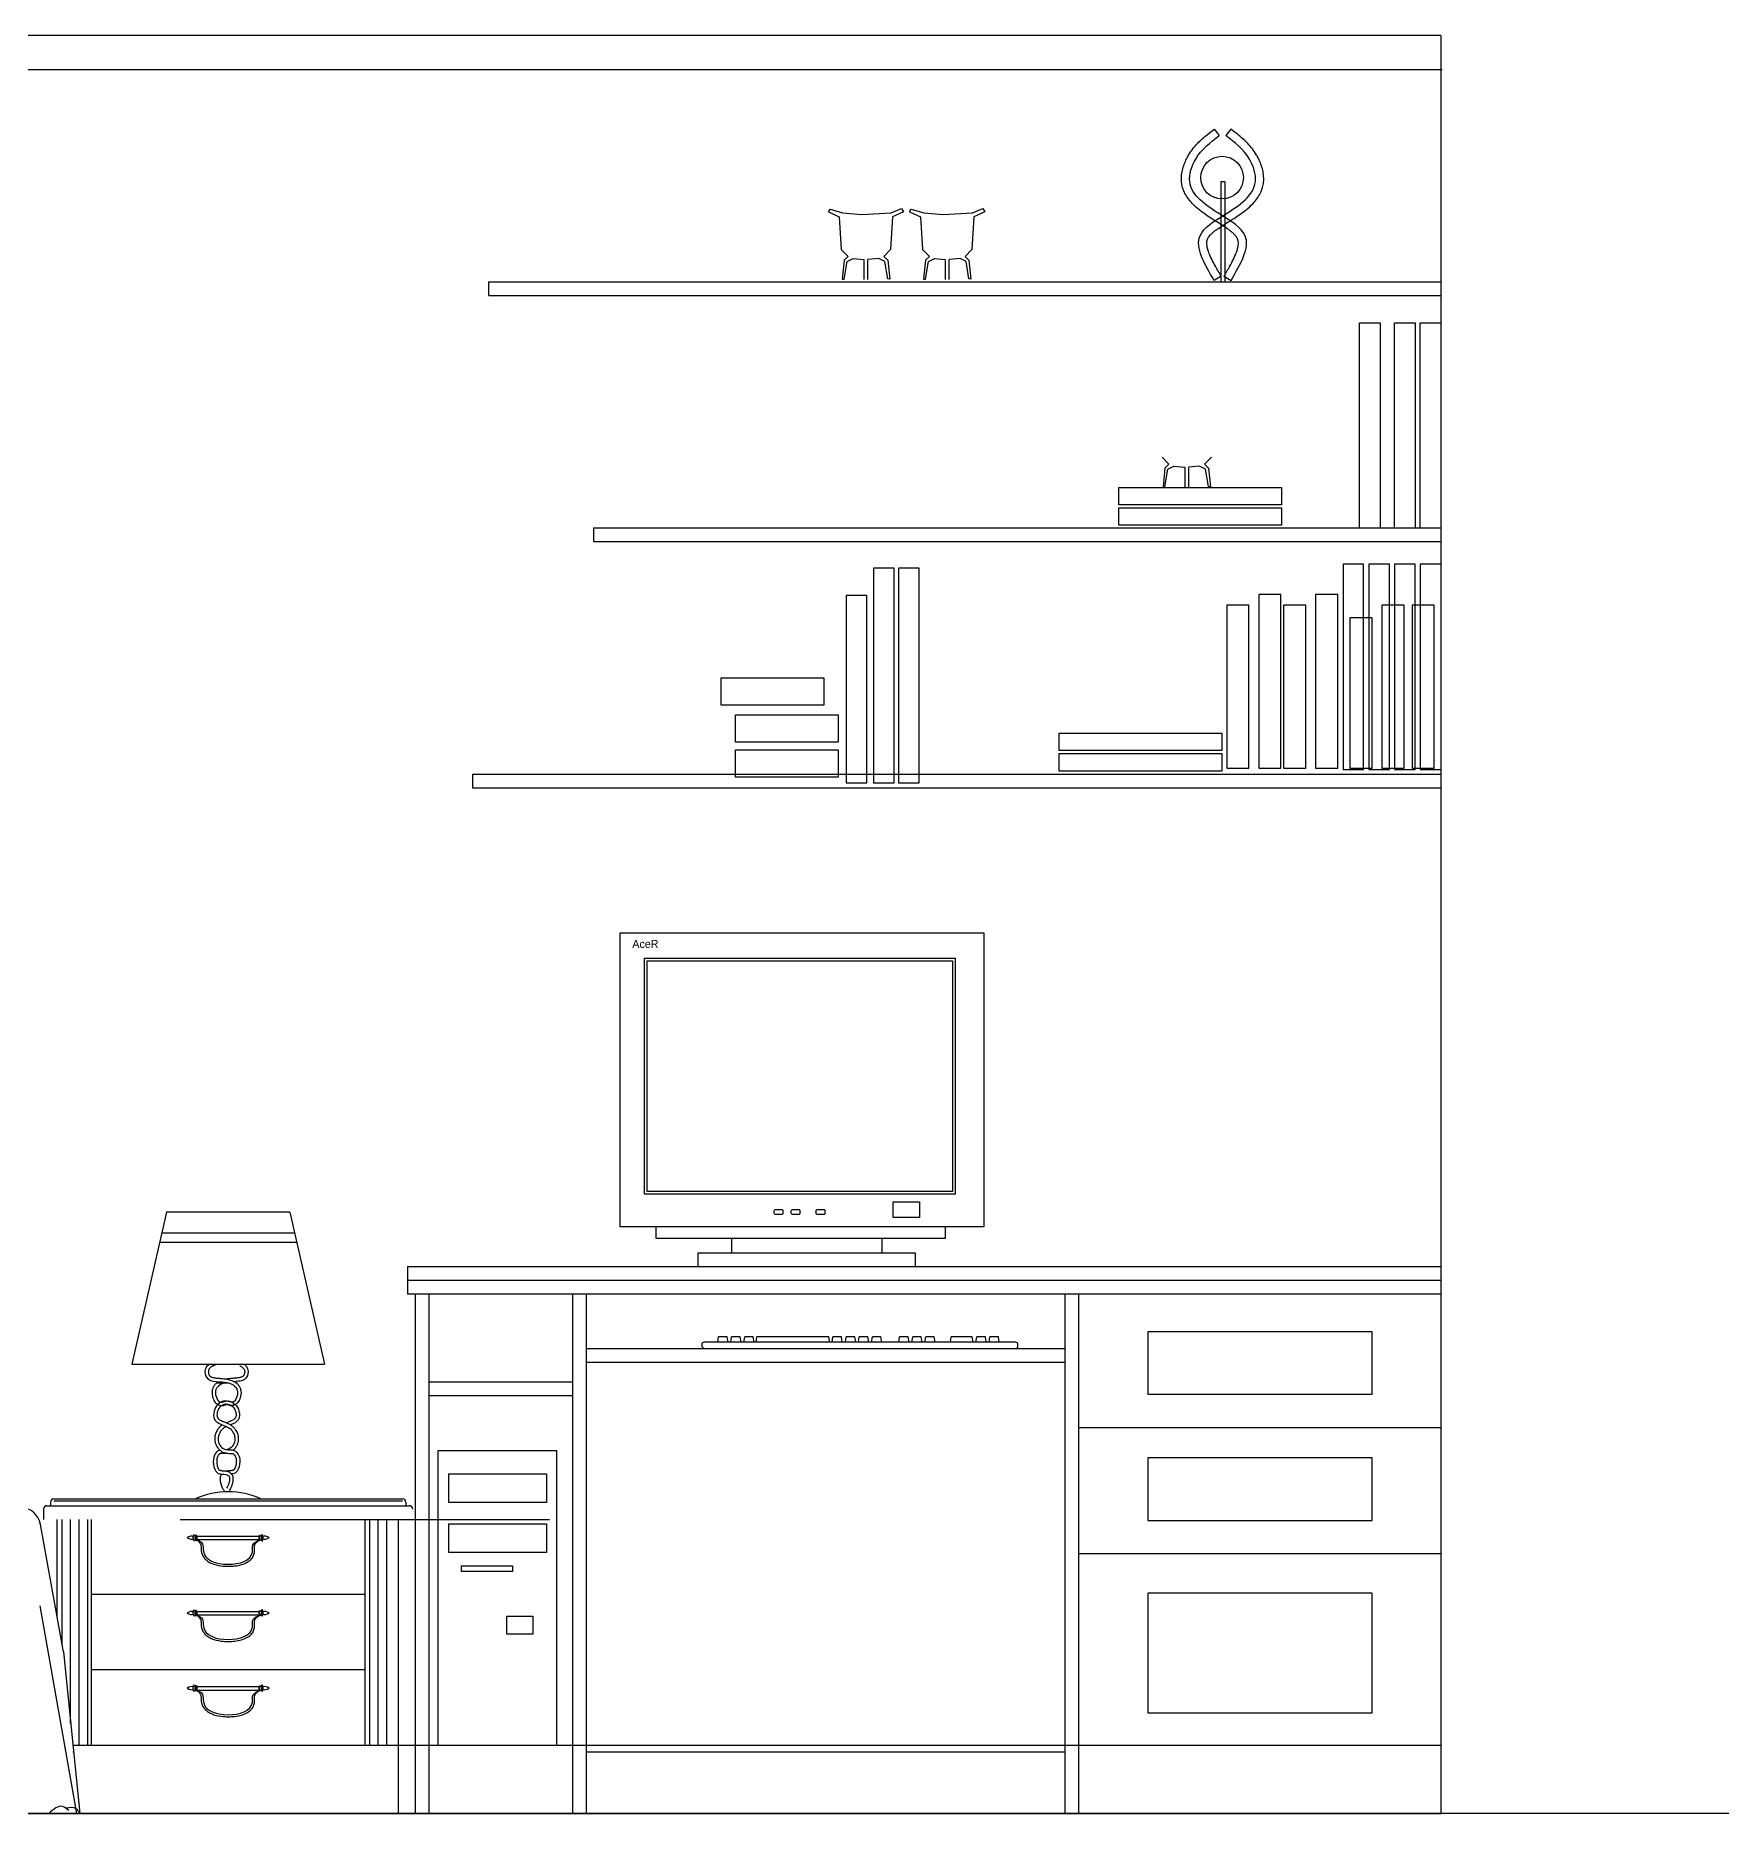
# Model space of a CAD drawing. Header units: inches. Extents: x 3 to 45, y 10.7 to 35.5.
# Drawn here: x 6.912 to 9.378, y 15.97 to 18.57 of the extents above; entities that cross this region are included whole.
import ezdxf

# ---------------------------------------------------------------- set-up
doc = ezdxf.new("R2010")
doc.units = ezdxf.units.IN
doc.header["$MEASUREMENT"] = 0
for name, color, linetype in [('02', 2, 'Continuous'), ('1', 1, 'Continuous'), ('4', 4, 'Continuous')]:
    doc.layers.add(name, color=color, linetype=linetype)
doc.styles.get("Standard").update_dxf_attribs({"font": 'arial.ttf'})

msp = doc.modelspace()

# ---------------------------------------------------------------- linework, layer by layer
at = {"layer": '02'}
for p, q in [((8.0713, 18.3123), (8.0737, 18.3163)), ((8.0713, 18.3123), (8.0872, 18.3051)), ((8.0737, 18.3163), (8.092, 18.3111)), ((8.0872, 18.3051), (8.0901, 18.2574)), ((8.092, 18.3111), (8.1201, 18.3083)), ((8.1201, 18.3083), (8.1632, 18.3111)), ((8.1653, 18.3051), (8.1624, 18.2574)), ((8.1632, 18.3111), (8.1783, 18.3172)), ((8.1812, 18.3123), (8.1653, 18.3051)), ((8.1783, 18.3172), (8.1812, 18.3123)), ((8.1902, 18.3123), (8.1926, 18.3163)), ((8.1902, 18.3123), (8.2061, 18.3051)), ((8.1926, 18.3163), (8.2109, 18.3111)), ((8.2061, 18.3051), (8.209, 18.2574)), ((8.2109, 18.3111), (8.2391, 18.3083)), ((8.2391, 18.3083), (8.2822, 18.3111)), ((8.2842, 18.3051), (8.2814, 18.2574)), ((8.2822, 18.3111), (8.2972, 18.3172)), ((8.3001, 18.3123), (8.2842, 18.3051)), ((8.2972, 18.3172), (8.3001, 18.3123)), ((8.0901, 18.2574), (8.1002, 18.2473)), ((8.1624, 18.2574), (8.1523, 18.2473)), ((8.209, 18.2574), (8.2191, 18.2473)), ((8.2814, 18.2574), (8.2712, 18.2473)), ((8.0944, 18.2415), (8.0915, 18.214)), ((8.1002, 18.2473), (8.0944, 18.2415)), ((8.0944, 18.2141), (8.0988, 18.24)), ((8.0988, 18.24), (8.1074, 18.2444)), ((8.1074, 18.2444), (8.1233, 18.2429)), ((8.1233, 18.2429), (8.1233, 18.2136)), ((8.1292, 18.2136), (8.1291, 18.2429)), ((8.1451, 18.2444), (8.1292, 18.2429)), ((8.1537, 18.24), (8.1451, 18.2444)), ((8.1523, 18.2473), (8.1581, 18.2415)), ((8.1581, 18.2145), (8.1537, 18.24)), ((8.1581, 18.2415), (8.161, 18.214)), ((8.2134, 18.2415), (8.2105, 18.214)), ((8.2191, 18.2473), (8.2134, 18.2415)), ((8.2134, 18.2141), (8.2177, 18.24)), ((8.2177, 18.24), (8.2264, 18.2444)), ((8.2264, 18.2444), (8.2423, 18.2429)), ((8.2423, 18.2429), (8.2423, 18.2136)), ((8.264, 18.2444), (8.2481, 18.2429)), ((8.2481, 18.2136), (8.2481, 18.2429)), ((8.2727, 18.24), (8.264, 18.2444)), ((8.2712, 18.2473), (8.277, 18.2415)), ((8.277, 18.2145), (8.2727, 18.24)), ((8.277, 18.2415), (8.2799, 18.214)), ((8.0915, 18.214), (8.0944, 18.2141)), ((8.161, 18.214), (8.1581, 18.2145)), ((8.2105, 18.214), (8.2134, 18.2141)), ((8.2799, 18.214), (8.277, 18.2145)), ((8.5594, 17.9534), (8.5695, 17.9433)), ((8.5695, 17.9433), (8.5637, 17.9375)), ((8.5681, 17.9361), (8.5768, 17.9404)), ((8.5768, 17.9404), (8.5927, 17.939)), ((8.6144, 17.9404), (8.5985, 17.939)), ((8.6231, 17.9361), (8.6144, 17.9404)), ((8.6317, 17.9534), (8.6216, 17.9433)), ((8.6216, 17.9433), (8.6274, 17.9375)), ((8.5637, 17.9375), (8.5609, 17.9101)), ((8.5637, 17.9101), (8.5681, 17.9361)), ((8.5927, 17.939), (8.5927, 17.9096)), ((8.5985, 17.9096), (8.5984, 17.939)), ((8.6274, 17.9106), (8.6231, 17.9361)), ((8.6274, 17.9375), (8.6303, 17.9101)), ((8.5609, 17.9101), (8.5637, 17.9101)), ((8.6303, 17.9101), (8.6274, 17.9106)), ((7.1033, 16.8496), (7.0524, 16.6271)), ((7.2834, 16.8496), (7.1033, 16.8496)), ((7.2834, 16.8496), (7.3342, 16.6271)), ((7.2935, 16.8053), (7.0931, 16.8053)), ((7.2904, 16.8189), (7.0962, 16.8189)), ((7.9094, 16.6592), (7.9107, 16.6674)), ((7.9232, 16.6674), (7.9107, 16.6674)), ((7.9245, 16.6592), (7.9232, 16.6674)), ((7.9285, 16.6592), (7.9298, 16.6674)), ((7.9423, 16.6674), (7.9298, 16.6674)), ((7.9436, 16.6592), (7.9423, 16.6674)), ((7.9476, 16.6592), (7.9489, 16.6674)), ((7.9614, 16.6674), (7.9489, 16.6674)), ((7.9626, 16.6592), (7.9614, 16.6674)), ((7.9656, 16.6592), (7.9669, 16.6674)), ((8.0722, 16.6674), (7.9669, 16.6674)), ((8.0735, 16.6592), (8.0722, 16.6674)), ((8.0767, 16.6592), (8.0779, 16.6674)), ((8.0904, 16.6674), (8.0779, 16.6674)), ((8.0917, 16.6592), (8.0904, 16.6674)), ((8.0963, 16.6592), (8.0975, 16.6674)), ((8.1101, 16.6674), (8.0975, 16.6674)), ((8.1113, 16.6592), (8.1101, 16.6674)), ((8.1154, 16.6592), (8.1166, 16.6674)), ((8.1291, 16.6674), (8.1166, 16.6674)), ((8.1304, 16.6592), (8.1291, 16.6674)), ((8.1344, 16.6592), (8.1357, 16.6674)), ((8.1482, 16.6674), (8.1357, 16.6674)), ((8.1495, 16.6592), (8.1482, 16.6674)), ((8.1744, 16.6592), (8.1756, 16.6674)), ((8.1882, 16.6674), (8.1756, 16.6674)), ((8.1894, 16.6592), (8.1882, 16.6674)), ((8.1935, 16.6592), (8.1947, 16.6674)), ((8.2072, 16.6674), (8.1947, 16.6674)), ((8.2085, 16.6592), (8.2072, 16.6674)), ((8.2125, 16.6592), (8.2138, 16.6674)), ((8.2263, 16.6674), (8.2138, 16.6674)), ((8.2276, 16.6592), (8.2263, 16.6674)), ((8.2498, 16.6592), (8.2511, 16.6674)), ((8.2819, 16.6674), (8.2511, 16.6674)), ((8.2832, 16.6592), (8.2819, 16.6674)), ((8.2872, 16.6592), (8.2885, 16.6674)), ((8.301, 16.6674), (8.2885, 16.6674)), ((8.3022, 16.6592), (8.301, 16.6674)), ((8.3063, 16.6592), (8.3075, 16.6674)), ((8.32, 16.6674), (8.3075, 16.6674)), ((8.3213, 16.6592), (8.32, 16.6674)), ((7.0524, 16.6271), (7.3342, 16.6271)), ((7.194, 16.5995), (7.1773, 16.5995)), ((7.2072, 16.5995), (7.2053, 16.5995)), ((6.9383, 16.4272), (7.4483, 16.4272)), ((6.9504, 16.2169), (6.9504, 16.4002)), ((6.9629, 16.1016), (6.9629, 16.4002)), ((6.9754, 16.0702), (6.9754, 16.4002)), ((6.9879, 16.0702), (6.9879, 16.4002)), ((7.4004, 16.0702), (7.4004, 16.4002)), ((7.4129, 16.0702), (7.4129, 16.4002)), ((7.4254, 16.0702), (7.4254, 16.4002)), ((7.1477, 16.3707), (7.2389, 16.3707)), ((7.1478, 16.3757), (7.2388, 16.3757)), ((6.9176, 16.2736), (6.9716, 15.9702)), ((7.1477, 16.2607), (7.2389, 16.2607)), ((7.1478, 16.2657), (7.2388, 16.2657)), ((7.1477, 16.1507), (7.2389, 16.1507)), ((7.1478, 16.1557), (7.2388, 16.1557)), ((7.717, 16.0602), (8.417, 16.0602))]:
    msp.add_line(p, q, dxfattribs=at)
for points in [[(8.8485, 17.8502), (8.8485, 18.1502), (8.8785, 18.1502), (8.8785, 17.8502)], [(8.8995, 17.8502), (8.8995, 18.1502), (8.9295, 18.1502), (8.9295, 17.8502)], [(8.937, 17.8502), (8.937, 18.1502), (8.967, 18.1502)], [(8.967, 17.7971), (8.937, 17.7971), (8.937, 17.4971), (8.967, 17.4971)]]:
    msp.add_lwpolyline(points, dxfattribs=at)
for points in [[(8.4961, 17.8839), (8.4961, 17.9095), (8.7341, 17.9095), (8.7341, 17.8839)], [(8.4961, 17.854), (8.4961, 17.8796), (8.7341, 17.8796), (8.7341, 17.854)], [(8.1675, 17.7913), (8.1375, 17.7913), (8.1375, 17.4774), (8.1675, 17.4774)], [(8.204, 17.7913), (8.174, 17.7913), (8.174, 17.4774), (8.204, 17.4774)], [(8.8543, 17.7971), (8.8243, 17.7971), (8.8243, 17.4971), (8.8543, 17.4971)], [(8.8919, 17.7971), (8.8619, 17.7971), (8.8619, 17.4971), (8.8919, 17.4971)], [(8.9295, 17.7971), (8.8995, 17.7971), (8.8995, 17.4971), (8.9295, 17.4971)], [(8.1275, 17.7514), (8.0975, 17.7514), (8.0975, 17.4774), (8.1275, 17.4774)], [(8.6866, 17.7373), (8.6541, 17.7373), (8.6541, 17.4987), (8.6866, 17.4987)], [(8.7333, 17.753), (8.7008, 17.753), (8.7008, 17.4987), (8.7333, 17.4987)], [(8.7698, 17.7373), (8.7372, 17.7373), (8.7372, 17.4987), (8.7698, 17.4987)], [(8.8165, 17.753), (8.7839, 17.753), (8.7839, 17.4987), (8.8165, 17.4987)], [(8.9134, 17.7373), (8.8809, 17.7373), (8.8809, 17.4987), (8.9134, 17.4987)], [(8.9576, 17.7373), (8.9251, 17.7373), (8.9251, 17.4987), (8.9576, 17.4987)], [(8.8667, 17.7186), (8.8342, 17.7186), (8.8342, 17.4987), (8.8667, 17.4987)], [(8.0646, 17.5908), (7.9146, 17.5908), (7.9146, 17.6308), (8.0646, 17.6308)], [(8.0855, 17.5366), (7.9355, 17.5366), (7.9355, 17.5766), (8.0855, 17.5766)], [(8.409, 17.5245), (8.409, 17.5501), (8.6469, 17.5501), (8.6469, 17.5245)], [(8.0855, 17.4858), (7.9355, 17.4858), (7.9355, 17.5258), (8.0855, 17.5258)], [(8.409, 17.4946), (8.409, 17.5203), (8.6469, 17.5203), (8.6469, 17.4946)], [(8.2529, 16.8795), (7.8061, 16.8795), (7.8061, 17.2172), (8.2529, 17.2172)], [(8.2045, 16.8419), (8.1659, 16.8419), (8.1659, 16.8644), (8.2045, 16.8644)], [(7.659, 16.4251), (7.5161, 16.4251), (7.5161, 16.4666), (7.659, 16.4666)], [(7.659, 16.352), (7.5161, 16.352), (7.5161, 16.3935), (7.659, 16.3935)], [(7.5344, 16.3321), (7.6092, 16.3321), (7.6092, 16.3238), (7.5344, 16.3238)], [(7.6008, 16.2587), (7.6391, 16.2587), (7.6391, 16.2322), (7.6008, 16.2322)]]:
    msp.add_lwpolyline(points, close=True, dxfattribs=at)
for points in [[(7.9922, 16.8515, -0.414214), (7.9942, 16.8534), (8.0029, 16.8534, -0.414214), (8.0049, 16.8515), (8.0049, 16.848, -0.414214), (8.0029, 16.846), (7.9942, 16.846, -0.414214), (7.9922, 16.848)], [(8.0171, 16.8515, -0.414214), (8.019, 16.8534), (8.0278, 16.8534, -0.414214), (8.0298, 16.8515), (8.0298, 16.848, -0.414214), (8.0278, 16.846), (8.019, 16.846, -0.414214), (8.0171, 16.848)], [(8.0535, 16.8515, -0.414214), (8.0555, 16.8534), (8.0643, 16.8534, -0.414214), (8.0662, 16.8515), (8.0662, 16.848, -0.414214), (8.0643, 16.846), (8.0555, 16.846, -0.414214), (8.0535, 16.848)]]:
    msp.add_lwpolyline(points, format="xyb", close=True, dxfattribs=at)
msp.add_lwpolyline([(8.3455, 16.6502, 0.414214), (8.3485, 16.6532), (8.3485, 16.6562, 0.414214), (8.3455, 16.6592), (7.8892, 16.6592, 0.414214), (7.8862, 16.6562), (7.8862, 16.6532), (7.8892, 16.6502)], format="xyb", dxfattribs=at)
for centre, radius, start, end in [((7.1933, 16.3238), 0.1167, 65.7073, 114.2927), ((7.1396, 16.3661), 0.00955, 69.0492, 130.2371), ((7.1396, 16.3807), 0.00955, 229.7629, 290.9508), ((7.247, 16.3661), 0.00955, 49.7629, 110.9508), ((7.247, 16.3807), 0.00955, 249.0492, 310.2371), ((7.1396, 16.2561), 0.00955, 69.0492, 130.2371), ((7.1396, 16.2707), 0.00955, 229.7629, 290.9508), ((7.247, 16.2561), 0.00955, 49.7629, 110.9508), ((7.247, 16.2707), 0.00955, 249.0492, 310.2371), ((7.1396, 16.1461), 0.00955, 69.0492, 130.2371), ((7.1396, 16.1607), 0.00955, 229.7629, 290.9508), ((7.247, 16.1461), 0.00955, 49.7629, 110.9508), ((7.247, 16.1607), 0.00955, 249.0492, 310.2371)]:
    msp.add_arc(centre, radius, start, end, dxfattribs=at)
for centre in [(7.1434, 16.3734), (7.1434, 16.2634), (7.1434, 16.1534)]:
    msp.add_ellipse(centre, major_axis=(0, 0.0047), ratio=0.287353, dxfattribs=at)
for centre, major_axis, ratio, start_param, end_param in [((7.1453, 16.3732), (-0.00001, 0.00346), 0.499816, 2.572703, 6.805763), ((7.1464, 16.3732), (0, 0.00386), 0.448757, 2.645237, 6.768924), ((7.1453, 16.2632), (-0.00001, 0.00346), 0.499816, 2.572703, 6.805763), ((7.1464, 16.2632), (0, 0.00386), 0.448757, 2.645237, 6.768924), ((7.1453, 16.1532), (-0.00001, 0.00346), 0.499816, 2.572703, 6.805763), ((7.1464, 16.1532), (0, 0.00386), 0.448757, 2.645237, 6.768924)]:
    msp.add_ellipse(centre, major_axis=major_axis, ratio=ratio, start_param=start_param, end_param=end_param, dxfattribs=at)
at = {"layer": '02', "extrusion": (0, 0, -1)}
for centre, major_axis, ratio, start_param, end_param in [((7.2402, 16.3732), (0, 0.00386), 0.448757, 2.645237, 6.768924), ((7.2413, 16.3732), (0.00001, 0.00346), 0.499816, 2.572703, 6.805763), ((7.2402, 16.2632), (0, 0.00386), 0.448757, 2.645237, 6.768924), ((7.2413, 16.2632), (0.00001, 0.00346), 0.499816, 2.572703, 6.805763), ((7.2402, 16.1532), (0, 0.00386), 0.448757, 2.645237, 6.768924), ((7.2413, 16.1532), (0.00001, 0.00346), 0.499816, 2.572703, 6.805763)]:
    msp.add_ellipse(centre, major_axis=major_axis, ratio=ratio, start_param=start_param, end_param=end_param, dxfattribs=at)
for centre in [(7.2432, 16.3734), (7.2432, 16.2634), (7.2432, 16.1534)]:
    msp.add_ellipse(centre, major_axis=(0, 0.0047), ratio=0.287353, dxfattribs=at)
at = {"layer": '02'}
for points, knots in [([(7.1652, 16.6271), (7.1626, 16.6251), (7.158, 16.6191), (7.1617, 16.6003), (7.1865, 16.6036), (7.2127, 16.5932), (7.2027, 16.5682), (7.1895, 16.5755), (7.178, 16.5698), (7.1716, 16.5589), (7.1717, 16.5426), (7.1865, 16.5382), (7.1998, 16.5316), (7.2068, 16.5154), (7.1972, 16.5033), (7.1912, 16.5021), (7.1909, 16.5021)], [114.621033, 114.621033, 114.621033, 114.621033, 124.12004, 135.44211, 162.810921, 185.967208, 203.984139, 211.098678, 225.556746, 236.765717, 249.050556, 267.657282, 275.909022, 294.238731, 311.372704, 312.363402, 312.363402, 312.363402, 312.363402]), ([(7.1742, 16.6256), (7.1742, 16.6256), (7.1741, 16.6256), (7.1734, 16.6255), (7.1728, 16.6253), (7.1718, 16.625), (7.1715, 16.6249), (7.1709, 16.6246), (7.1706, 16.6245), (7.1698, 16.6241), (7.1692, 16.6237), (7.1678, 16.6228), (7.167, 16.6221), (7.1658, 16.6207), (7.1653, 16.62), (7.1648, 16.6189), (7.1647, 16.6186), (7.1645, 16.6181), (7.1645, 16.6178), (7.1644, 16.6173), (7.1643, 16.6171), (7.1643, 16.6162), (7.1643, 16.6157), (7.1644, 16.6145), (7.1645, 16.6139), (7.1648, 16.6128), (7.165, 16.6122), (7.1653, 16.6115), (7.1655, 16.6112), (7.1658, 16.6107), (7.1659, 16.6105), (7.1662, 16.6101), (7.1664, 16.6099), (7.1669, 16.6094), (7.1673, 16.6092), (7.1682, 16.6087), (7.1688, 16.6084), (7.17, 16.608), (7.1707, 16.6078), (7.1722, 16.6074), (7.173, 16.6073), (7.1755, 16.607), (7.1773, 16.6068), (7.1811, 16.6065), (7.1831, 16.6064), (7.1863, 16.6061), (7.1874, 16.6059), (7.1907, 16.6055), (7.1929, 16.605), (7.1973, 16.6038), (7.1994, 16.603), (7.2029, 16.6013), (7.2042, 16.6004), (7.2067, 16.5984), (7.2079, 16.5973), (7.2097, 16.5949), (7.2104, 16.5937), (7.2113, 16.5914), (7.2116, 16.5903), (7.2119, 16.5886), (7.212, 16.5879), (7.2121, 16.5865), (7.2122, 16.5858), (7.2121, 16.5835), (7.2119, 16.582), (7.2112, 16.5789), (7.2108, 16.5774), (7.2096, 16.5748), (7.209, 16.5736), (7.2077, 16.5716), (7.207, 16.5707), (7.2055, 16.5693), (7.2048, 16.5687), (7.2032, 16.5677), (7.2022, 16.5673), (7.2008, 16.5669), (7.2003, 16.5668), (7.1996, 16.5667), (7.1993, 16.5666), (7.1988, 16.5666), (7.1985, 16.5666), (7.1977, 16.5666), (7.1972, 16.5667), (7.1959, 16.5669), (7.1951, 16.5671), (7.1938, 16.5675), (7.1932, 16.5677), (7.1921, 16.5681), (7.1916, 16.5682), (7.1912, 16.5684), (7.191, 16.5684), (7.1908, 16.5684), (7.1906, 16.5685), (7.1902, 16.5685), (7.19, 16.5685), (7.1894, 16.5685), (7.189, 16.5685), (7.1878, 16.5683), (7.187, 16.5681), (7.1854, 16.5674), (7.1846, 16.5669), (7.1831, 16.5659), (7.1824, 16.5653), (7.181, 16.564), (7.1805, 16.5633), (7.1792, 16.5615), (7.1785, 16.5603), (7.1778, 16.5584), (7.1776, 16.5577), (7.1772, 16.5562), (7.1771, 16.5555), (7.1769, 16.5537), (7.1769, 16.5528), (7.1771, 16.551), (7.1773, 16.5502), (7.1776, 16.5494), (7.1777, 16.5491), (7.1779, 16.5488), (7.178, 16.5487), (7.1781, 16.5484), (7.1782, 16.5483), (7.1785, 16.5479), (7.1787, 16.5476), (7.1794, 16.547), (7.18, 16.5465), (7.1813, 16.5456), (7.1821, 16.5452), (7.1838, 16.5444), (7.1847, 16.544), (7.187, 16.543), (7.1883, 16.5425), (7.1912, 16.5413), (7.1926, 16.5407), (7.1955, 16.5392), (7.197, 16.5384), (7.1989, 16.537), (7.1994, 16.5366), (7.2004, 16.5357), (7.2009, 16.5353), (7.2023, 16.5338), (7.2031, 16.5328), (7.2051, 16.5298), (7.2062, 16.5278), (7.2076, 16.5235), (7.2081, 16.5212), (7.2082, 16.5176), (7.2082, 16.5165), (7.2079, 16.5146), (7.2078, 16.5139), (7.2075, 16.5125), (7.2073, 16.5119), (7.2066, 16.5099), (7.2061, 16.5086), (7.2044, 16.5057), (7.2033, 16.5041), (7.2015, 16.5023), (7.2011, 16.5019), (7.2006, 16.5015)], [106.203848, 106.203848, 106.203848, 106.203848, 106.309256, 106.309256, 108.837155, 108.837155, 110.114808, 110.114808, 111.39246, 111.39246, 113.947764, 113.947764, 117.924196, 117.924196, 121.900628, 121.900628, 123.560073, 123.560073, 124.805541, 124.805541, 126.051008, 126.051008, 128.541944, 128.541944, 131.032879, 131.032879, 133.545529, 133.545529, 135.024013, 135.024013, 136.681273, 136.681273, 138.338533, 138.338533, 141.222082, 141.222082, 144.105631, 144.105631, 146.989181, 146.989181, 149.87273, 149.87273, 154.962378, 154.962378, 160.052026, 160.052026, 162.656157, 162.656157, 167.864421, 167.864421, 173.072684, 173.072684, 176.663539, 176.663539, 180.254394, 180.254394, 183.17065, 183.17065, 185.370032, 185.370032, 186.75678, 186.75678, 188.143528, 188.143528, 191.28169, 191.28169, 194.419851, 194.419851, 197.058611, 197.058611, 199.221261, 199.221261, 200.991937, 200.991937, 202.762613, 202.762613, 203.540829, 203.540829, 204.003289, 204.003289, 204.46575, 204.46575, 205.390671, 205.390671, 207.119714, 207.119714, 208.848757, 208.848757, 210.5778, 210.5778, 211.090501, 211.090501, 212.115902, 212.115902, 213.141304, 213.141304, 215.192108, 215.192108, 218.693253, 218.693253, 222.194399, 222.194399, 225.695545, 225.695545, 229.19669, 229.19669, 234.560184, 234.560184, 237.335007, 237.335007, 240.109831, 240.109831, 243.733724, 243.733724, 247.357617, 247.357617, 248.719926, 248.719926, 249.671664, 249.671664, 250.623402, 250.623402, 252.526878, 252.526878, 255.664742, 255.664742, 258.802606, 258.802606, 261.94047, 261.94047, 266.130687, 266.130687, 270.320903, 270.320903, 274.511119, 274.511119, 276.064104, 276.064104, 277.617089, 277.617089, 280.723059, 280.723059, 285.922804, 285.922804, 291.122548, 291.122548, 293.669866, 293.669866, 295.183731, 295.183731, 296.697597, 296.697597, 299.725328, 299.725328, 303.929283, 303.929283, 305.254655, 305.254655, 305.254655, 305.254655]), ([(7.2102, 16.6249), (7.2103, 16.6249), (7.2104, 16.6248), (7.2109, 16.6246), (7.2112, 16.6245), (7.2121, 16.6241), (7.2126, 16.6237), (7.214, 16.6228), (7.2148, 16.6221), (7.216, 16.6207), (7.2165, 16.62), (7.217, 16.6189), (7.2171, 16.6186), (7.2173, 16.6181), (7.2173, 16.6178), (7.2174, 16.6173), (7.2175, 16.6171), (7.2175, 16.6162), (7.2175, 16.6157), (7.2174, 16.6145), (7.2173, 16.6139), (7.217, 16.6128), (7.2168, 16.6122), (7.2165, 16.6115), (7.2164, 16.6112), (7.2161, 16.6107), (7.2159, 16.6105), (7.2156, 16.6101), (7.2154, 16.6099), (7.2149, 16.6094), (7.2145, 16.6092), (7.2136, 16.6087), (7.2131, 16.6084), (7.2118, 16.608), (7.2111, 16.6078), (7.2096, 16.6074), (7.2088, 16.6073), (7.2063, 16.607), (7.2045, 16.6068), (7.2007, 16.6065), (7.1987, 16.6064), (7.1955, 16.6061), (7.1944, 16.6059), (7.1925, 16.6057), (7.1917, 16.6055), (7.1909, 16.6054)], [109.595734, 109.595734, 109.595734, 109.595734, 110.114808, 110.114808, 111.39246, 111.39246, 113.947765, 113.947765, 117.924196, 117.924196, 121.900628, 121.900628, 123.560075, 123.560075, 124.805542, 124.805542, 126.05101, 126.05101, 128.541946, 128.541946, 131.032881, 131.032881, 133.545527, 133.545527, 135.024012, 135.024012, 136.681272, 136.681272, 138.338532, 138.338532, 141.222081, 141.222081, 144.10563, 144.10563, 146.989179, 146.989179, 149.872728, 149.872728, 154.962376, 154.962376, 160.052023, 160.052023, 162.656156, 162.656156, 164.564552, 164.564552, 164.564552, 164.564552]), ([(7.2166, 16.6271), (7.2193, 16.6251), (7.2238, 16.6191), (7.2206, 16.6031), (7.2099, 16.6022), (7.2022, 16.6016)], [120.742501, 120.742501, 120.742501, 120.742501, 130.241288, 141.563358, 161.821253, 161.821253, 161.821253, 161.821253]), ([(7.1772, 16.6001), (7.1769, 16.5999), (7.1766, 16.5997), (7.1751, 16.5984), (7.1739, 16.5973), (7.1721, 16.5949), (7.1715, 16.5937), (7.1705, 16.5914), (7.1702, 16.5903), (7.1699, 16.5886), (7.1698, 16.5879), (7.1697, 16.5865), (7.1697, 16.5858), (7.1697, 16.5835), (7.1699, 16.582), (7.1706, 16.5789), (7.1711, 16.5774), (7.1722, 16.5748), (7.1728, 16.5736), (7.1741, 16.5716), (7.1748, 16.5707), (7.1763, 16.5693), (7.177, 16.5687), (7.1786, 16.5677), (7.1796, 16.5673), (7.181, 16.5669), (7.1815, 16.5668), (7.1822, 16.5667), (7.1825, 16.5666), (7.1831, 16.5666), (7.1833, 16.5666), (7.1841, 16.5666), (7.1846, 16.5667), (7.186, 16.5669), (7.1867, 16.5671), (7.1881, 16.5675), (7.1887, 16.5677), (7.1897, 16.5681), (7.1902, 16.5682), (7.1907, 16.5684), (7.1908, 16.5684), (7.1911, 16.5684), (7.1912, 16.5685), (7.1916, 16.5685), (7.1918, 16.5685), (7.1924, 16.5685), (7.1928, 16.5685), (7.194, 16.5683), (7.1948, 16.5681), (7.1964, 16.5674), (7.1972, 16.5669), (7.1987, 16.5659), (7.1994, 16.5653), (7.2008, 16.564), (7.2014, 16.5633), (7.2027, 16.5615), (7.2033, 16.5603), (7.204, 16.5584), (7.2042, 16.5577), (7.2046, 16.5562), (7.2047, 16.5555), (7.2049, 16.5537), (7.2049, 16.5528), (7.2047, 16.551), (7.2045, 16.5502), (7.2042, 16.5494), (7.2041, 16.5491), (7.2039, 16.5488), (7.2039, 16.5487), (7.2037, 16.5484), (7.2036, 16.5483), (7.2033, 16.5479), (7.2031, 16.5476), (7.2024, 16.547), (7.2018, 16.5465), (7.2005, 16.5456), (7.1997, 16.5452), (7.1981, 16.5444), (7.1971, 16.544), (7.1949, 16.543), (7.1935, 16.5425), (7.1917, 16.5417), (7.1913, 16.5416), (7.1909, 16.5414)], [175.822221, 175.822221, 175.822221, 175.822221, 176.66354, 176.66354, 180.254395, 180.254395, 183.17065, 183.17065, 185.37003, 185.37003, 186.756777, 186.756777, 188.143524, 188.143524, 191.281685, 191.281685, 194.419846, 194.419846, 197.058607, 197.058607, 199.221257, 199.221257, 200.991934, 200.991934, 202.762611, 202.762611, 203.540826, 203.540826, 204.003283, 204.003283, 204.46574, 204.46574, 205.390653, 205.390653, 207.119692, 207.119692, 208.84873, 208.84873, 210.577769, 210.577769, 211.090488, 211.090488, 212.115926, 212.115926, 213.141364, 213.141364, 215.192241, 215.192241, 218.693412, 218.693412, 222.194582, 222.194582, 225.695753, 225.695753, 229.196924, 229.196924, 234.560419, 234.560419, 237.335343, 237.335343, 240.110267, 240.110267, 243.734087, 243.734087, 247.357908, 247.357908, 248.720479, 248.720479, 249.672178, 249.672178, 250.623878, 250.623878, 252.527277, 252.527277, 255.665235, 255.665235, 258.803192, 258.803192, 261.94115, 261.94115, 266.13093, 266.13093, 267.262592, 267.262592, 267.262592, 267.262592]), ([(7.1878, 16.5995), (7.1812, 16.5976), (7.1702, 16.5905), (7.1791, 16.5682), (7.1923, 16.5755), (7.2038, 16.5698), (7.2102, 16.5589), (7.2101, 16.5443), (7.2015, 16.5403), (7.1968, 16.5384)], [174.175905, 174.175905, 174.175905, 174.175905, 192.088456, 210.105387, 217.219926, 231.677994, 242.886965, 255.171804, 269.338797, 269.338797, 269.338797, 269.338797]), ([(7.185, 16.5384), (7.1845, 16.5381), (7.184, 16.5378), (7.1829, 16.537), (7.1824, 16.5366), (7.1814, 16.5357), (7.1809, 16.5353), (7.1796, 16.5338), (7.1787, 16.5328), (7.1767, 16.5298), (7.1757, 16.5278), (7.1742, 16.5235), (7.1737, 16.5212), (7.1736, 16.5177), (7.1737, 16.5165), (7.1739, 16.5146), (7.174, 16.5139), (7.1743, 16.5125), (7.1745, 16.5119), (7.1752, 16.5099), (7.1758, 16.5086), (7.1774, 16.5057), (7.1785, 16.5041), (7.1812, 16.5013), (7.1827, 16.5001), (7.1851, 16.4988), (7.1857, 16.4985), (7.1871, 16.4979), (7.1878, 16.4977), (7.1889, 16.4974), (7.1892, 16.4973), (7.1899, 16.4972), (7.1903, 16.4971), (7.1913, 16.497), (7.1919, 16.4969), (7.1936, 16.4968), (7.1946, 16.4968), (7.1964, 16.4968), (7.1972, 16.4968), (7.1986, 16.4967), (7.1991, 16.4967), (7.1998, 16.4965), (7.2, 16.4965), (7.2002, 16.4964), (7.2003, 16.4963), (7.2005, 16.4962), (7.2006, 16.4962), (7.201, 16.496), (7.2012, 16.4958), (7.202, 16.4952), (7.2025, 16.4946), (7.2034, 16.4933), (7.2038, 16.4925), (7.2045, 16.491), (7.2047, 16.4903), (7.2051, 16.4887), (7.2052, 16.4879), (7.2053, 16.4861), (7.2053, 16.4852), (7.2052, 16.4836), (7.2051, 16.4831), (7.205, 16.4819), (7.2049, 16.4813), (7.2047, 16.48), (7.2046, 16.4794), (7.2043, 16.4777), (7.204, 16.4768), (7.2034, 16.4751), (7.2031, 16.4744), (7.2025, 16.4735), (7.2023, 16.4732), (7.202, 16.4728), (7.2018, 16.4727), (7.2017, 16.4726), (7.2016, 16.4725), (7.2014, 16.4724), (7.2014, 16.4724), (7.201, 16.4722), (7.2007, 16.4721), (7.1999, 16.4719), (7.1995, 16.4718), (7.1983, 16.4716), (7.1977, 16.4715), (7.1964, 16.4714), (7.1956, 16.4713), (7.1941, 16.4712), (7.1932, 16.4711), (7.1919, 16.4709), (7.1914, 16.4708), (7.1909, 16.4707)], [273.018356, 273.018356, 273.018356, 273.018356, 274.510489, 274.510489, 276.063181, 276.063181, 277.615873, 277.615873, 280.721257, 280.721257, 285.921053, 285.921053, 291.120849, 291.120849, 293.667498, 293.667498, 295.181592, 295.181592, 296.695687, 296.695687, 299.723875, 299.723875, 303.927971, 303.927971, 308.132068, 308.132068, 309.640977, 309.640977, 311.237915, 311.237915, 311.987526, 311.987526, 312.737138, 312.737138, 314.236361, 314.236361, 316.851827, 316.851827, 319.467293, 319.467293, 322.082759, 322.082759, 323.287723, 323.287723, 324.154038, 324.154038, 325.020352, 325.020352, 326.752981, 326.752981, 330.113971, 330.113971, 333.474961, 333.474961, 336.835951, 336.835951, 340.19694, 340.19694, 343.55793, 343.55793, 345.364232, 345.364232, 347.337463, 347.337463, 349.310694, 349.310694, 352.608363, 352.608363, 355.906032, 355.906032, 358.103707, 358.103707, 359.463684, 359.463684, 360.29394, 360.29394, 361.124196, 361.124196, 363.114013, 363.114013, 365.103831, 365.103831, 367.093648, 367.093648, 369.083465, 369.083465, 371.073282, 371.073282, 372.234378, 372.234378, 372.234378, 372.234378]), ([(7.1909, 16.5359), (7.1889, 16.535), (7.1818, 16.531), (7.175, 16.5154), (7.1876, 16.4995), (7.2021, 16.5035), (7.2104, 16.4931), (7.2106, 16.4811), (7.2072, 16.4682), (7.2005, 16.4668), (7.1983, 16.4666)], [275.432758, 275.432758, 275.432758, 275.432758, 282.03027, 300.359979, 317.493952, 329.894392, 339.235888, 352.440217, 366.330787, 372.56457, 372.56457, 372.56457, 372.56457]), ([(7.1812, 16.5015), (7.1806, 16.5013), (7.1772, 16.5003), (7.1714, 16.4931), (7.1712, 16.4811), (7.1746, 16.468), (7.185, 16.4661), (7.1965, 16.466), (7.1951, 16.4539), (7.1925, 16.4479), (7.1909, 16.4458)], [322.011843, 322.011843, 322.011843, 322.011843, 323.773144, 333.11464, 346.318969, 360.209539, 366.781568, 377.338024, 387.713462, 395.592473, 395.592473, 395.592473, 395.592473]), ([(7.1909, 16.497), (7.1903, 16.497), (7.1898, 16.4969), (7.1882, 16.4968), (7.1872, 16.4968), (7.1854, 16.4968), (7.1846, 16.4968), (7.1832, 16.4967), (7.1827, 16.4967), (7.182, 16.4965), (7.1818, 16.4965), (7.1816, 16.4964), (7.1815, 16.4963), (7.1813, 16.4962), (7.1812, 16.4962), (7.1809, 16.496), (7.1806, 16.4958), (7.1799, 16.4952), (7.1794, 16.4946), (7.1784, 16.4933), (7.178, 16.4926), (7.1774, 16.4911), (7.1771, 16.4904), (7.1768, 16.4888), (7.1766, 16.488), (7.1765, 16.4862), (7.1765, 16.4853), (7.1766, 16.4838), (7.1767, 16.4832), (7.1768, 16.4819), (7.1769, 16.4813), (7.1771, 16.48), (7.1772, 16.4793), (7.1776, 16.4777), (7.1778, 16.4767), (7.1784, 16.4751), (7.1787, 16.4744), (7.1793, 16.4735), (7.1795, 16.4732), (7.1799, 16.4728), (7.18, 16.4727), (7.1801, 16.4726), (7.1802, 16.4725), (7.1804, 16.4724), (7.1804, 16.4724), (7.1807, 16.4722), (7.181, 16.4721), (7.1818, 16.4719), (7.1823, 16.4718), (7.1834, 16.4716), (7.184, 16.4715), (7.1853, 16.4714), (7.186, 16.4713), (7.1876, 16.4712), (7.1884, 16.4711), (7.19, 16.4709), (7.1909, 16.4707), (7.1927, 16.4703), (7.1936, 16.47), (7.1951, 16.4693), (7.1957, 16.4689), (7.1967, 16.4682), (7.1971, 16.4679), (7.1978, 16.4672), (7.1981, 16.4668), (7.1986, 16.4661), (7.1989, 16.4657), (7.1995, 16.4645), (7.1997, 16.4638), (7.2001, 16.4623), (7.2002, 16.4616), (7.2004, 16.4602), (7.2004, 16.4595), (7.2003, 16.4575), (7.2002, 16.4562), (7.1998, 16.4542), (7.1996, 16.4535), (7.1993, 16.4521), (7.1991, 16.4515), (7.1987, 16.4502), (7.1985, 16.4496), (7.1978, 16.4477), (7.1972, 16.4465), (7.196, 16.4443), (7.1953, 16.4433), (7.1946, 16.4424)], [312.96731, 312.96731, 312.96731, 312.96731, 314.244048, 314.244048, 316.859404, 316.859404, 319.47476, 319.47476, 322.090115, 322.090115, 323.299435, 323.299435, 324.142567, 324.142567, 324.9857, 324.9857, 326.671964, 326.671964, 330.016991, 330.016991, 333.362018, 333.362018, 336.707046, 336.707046, 340.052073, 340.052073, 343.3971, 343.3971, 345.302768, 345.302768, 347.338494, 347.338494, 349.37422, 349.37422, 352.659805, 352.659805, 355.945391, 355.945391, 358.137644, 358.137644, 359.430974, 359.430974, 360.240761, 360.240761, 361.050549, 361.050549, 363.024365, 363.024365, 364.998182, 364.998182, 366.971998, 366.971998, 368.945815, 368.945815, 370.919631, 370.919631, 372.893448, 372.893448, 374.867264, 374.867264, 376.139596, 376.139596, 376.954778, 376.954778, 377.716982, 377.716982, 378.479186, 378.479186, 379.895926, 379.895926, 381.312665, 381.312665, 382.729404, 382.729404, 385.528548, 385.528548, 387.162428, 387.162428, 388.690273, 388.690273, 390.218117, 390.218117, 393.273806, 393.273806, 395.989199, 395.989199, 395.989199, 395.989199]), ([(7.1835, 16.4666), (7.1835, 16.4665), (7.1835, 16.4665), (7.1833, 16.4662), (7.1831, 16.4659), (7.1825, 16.4649), (7.1822, 16.4641), (7.1818, 16.4627), (7.1816, 16.462), (7.1815, 16.4606), (7.1814, 16.4599), (7.1814, 16.458), (7.1816, 16.4567), (7.1819, 16.4545), (7.1822, 16.4535), (7.1825, 16.452), (7.1827, 16.4515), (7.183, 16.4505), (7.1832, 16.4499), (7.1838, 16.4484), (7.1842, 16.4474), (7.1854, 16.4449), (7.1863, 16.4436), (7.1878, 16.4417), (7.1884, 16.441), (7.189, 16.4405)], [377.650713, 377.650713, 377.650713, 377.650713, 377.671372, 377.671372, 378.287433, 378.287433, 379.6663, 379.6663, 381.045166, 381.045166, 382.424032, 382.424032, 385.138632, 385.138632, 387.289308, 387.289308, 388.563891, 388.563891, 389.838473, 389.838473, 392.387639, 392.387639, 396.076631, 396.076631, 397.979992, 397.979992, 397.979992, 397.979992]), ([(7.1473, 16.3699), (7.1477, 16.3698), (7.1481, 16.3696), (7.1492, 16.3691), (7.1496, 16.3684), (7.1507, 16.3674), (7.1507, 16.3669), (7.1518, 16.3661), (7.1522, 16.3654), (7.1527, 16.364), (7.1528, 16.3638), (7.153, 16.3637), (7.1533, 16.3629), (7.1534, 16.3623), (7.1535, 16.362), (7.1537, 16.361), (7.1538, 16.3601), (7.1538, 16.3583), (7.1539, 16.3572), (7.1539, 16.3556), (7.1539, 16.355), (7.154, 16.354), (7.1541, 16.3535), (7.1542, 16.3526), (7.1543, 16.3521), (7.1546, 16.3508), (7.1549, 16.3499), (7.1559, 16.3473), (7.1568, 16.3456), (7.1592, 16.3426), (7.1605, 16.3413), (7.1635, 16.3389), (7.1652, 16.3378), (7.1687, 16.336), (7.1706, 16.3353), (7.1768, 16.3332), (7.1814, 16.3323), (7.1889, 16.3317), (7.1917, 16.3316), (7.1973, 16.3316), (7.2, 16.3318), (7.2063, 16.3325), (7.2097, 16.3332), (7.2161, 16.3351), (7.2191, 16.3363), (7.2234, 16.339), (7.225, 16.3402), (7.2278, 16.3429), (7.229, 16.3445), (7.2308, 16.348), (7.2314, 16.3499), (7.2317, 16.3525), (7.2318, 16.353), (7.2318, 16.354), (7.2318, 16.3545), (7.2318, 16.356), (7.2318, 16.357), (7.2318, 16.3588), (7.2318, 16.3596), (7.2316, 16.3607), (7.2317, 16.3611), (7.2317, 16.3617), (7.2318, 16.3618), (7.2319, 16.3621), (7.232, 16.3622), (7.2322, 16.3626), (7.232, 16.363), (7.2327, 16.3637), (7.2328, 16.3639), (7.2332, 16.3652), (7.2338, 16.3661), (7.2358, 16.3675), (7.2372, 16.3688), (7.2387, 16.3695), (7.2391, 16.3696), (7.2394, 16.3698)], [0, 0, 0, 0, 1.151224, 1.151224, 3.453671, 3.453671, 5.998117, 5.998117, 8.542563, 8.542563, 9.985548, 9.985548, 11.428532, 11.428532, 12.871517, 12.871517, 15.757436, 15.757436, 18.643355, 18.643355, 20.146326, 20.146326, 21.335255, 21.335255, 22.524183, 22.524183, 24.90204, 24.90204, 30.047196, 30.047196, 35.192351, 35.192351, 40.337506, 40.337506, 45.482662, 45.482662, 56.451045, 56.451045, 62.775339, 62.775339, 69.099632, 69.099632, 77.210466, 77.210466, 85.3213, 85.3213, 90.618261, 90.618261, 95.915222, 95.915222, 101.212183, 101.212183, 102.515526, 102.515526, 103.818868, 103.818868, 106.517278, 106.517278, 109.215688, 109.215688, 111.147732, 111.147732, 112.022625, 112.022625, 112.897518, 112.897518, 115.015374, 115.015374, 117.133229, 117.133229, 119.251085, 119.251085, 122.838921, 122.838921, 123.885454, 123.885454, 123.885454, 123.885454]), ([(7.1473, 16.2599), (7.1477, 16.2598), (7.1481, 16.2596), (7.1492, 16.2591), (7.1496, 16.2584), (7.1507, 16.2574), (7.1507, 16.2569), (7.1518, 16.2561), (7.1522, 16.2554), (7.1527, 16.254), (7.1528, 16.2538), (7.153, 16.2537), (7.1533, 16.2529), (7.1534, 16.2523), (7.1535, 16.252), (7.1537, 16.251), (7.1538, 16.2501), (7.1538, 16.2483), (7.1539, 16.2472), (7.1539, 16.2456), (7.1539, 16.245), (7.154, 16.244), (7.1541, 16.2435), (7.1542, 16.2426), (7.1543, 16.2421), (7.1546, 16.2408), (7.1549, 16.2399), (7.1559, 16.2373), (7.1568, 16.2356), (7.1592, 16.2326), (7.1605, 16.2313), (7.1635, 16.2289), (7.1652, 16.2278), (7.1687, 16.226), (7.1706, 16.2253), (7.1768, 16.2232), (7.1814, 16.2223), (7.1889, 16.2217), (7.1917, 16.2216), (7.1973, 16.2216), (7.2, 16.2218), (7.2063, 16.2225), (7.2097, 16.2232), (7.2161, 16.2251), (7.2191, 16.2263), (7.2234, 16.229), (7.225, 16.2302), (7.2278, 16.2329), (7.229, 16.2345), (7.2308, 16.238), (7.2314, 16.2399), (7.2317, 16.2425), (7.2318, 16.243), (7.2318, 16.244), (7.2318, 16.2445), (7.2318, 16.246), (7.2318, 16.247), (7.2318, 16.2488), (7.2318, 16.2496), (7.2316, 16.2507), (7.2317, 16.2511), (7.2317, 16.2517), (7.2318, 16.2518), (7.2319, 16.2521), (7.232, 16.2522), (7.2322, 16.2526), (7.232, 16.253), (7.2327, 16.2537), (7.2328, 16.2539), (7.2332, 16.2552), (7.2338, 16.2561), (7.2358, 16.2575), (7.2372, 16.2588), (7.2387, 16.2595), (7.2391, 16.2596), (7.2394, 16.2598)], [0, 0, 0, 0, 1.151224, 1.151224, 3.453671, 3.453671, 5.998117, 5.998117, 8.542563, 8.542563, 9.985548, 9.985548, 11.428532, 11.428532, 12.871517, 12.871517, 15.757436, 15.757436, 18.643355, 18.643355, 20.146326, 20.146326, 21.335255, 21.335255, 22.524183, 22.524183, 24.90204, 24.90204, 30.047196, 30.047196, 35.192351, 35.192351, 40.337506, 40.337506, 45.482662, 45.482662, 56.451045, 56.451045, 62.775339, 62.775339, 69.099632, 69.099632, 77.210466, 77.210466, 85.3213, 85.3213, 90.618261, 90.618261, 95.915222, 95.915222, 101.212183, 101.212183, 102.515526, 102.515526, 103.818868, 103.818868, 106.517278, 106.517278, 109.215688, 109.215688, 111.147732, 111.147732, 112.022625, 112.022625, 112.897518, 112.897518, 115.015374, 115.015374, 117.133229, 117.133229, 119.251085, 119.251085, 122.838921, 122.838921, 123.885454, 123.885454, 123.885454, 123.885454]), ([(7.1473, 16.1499), (7.1477, 16.1498), (7.1481, 16.1496), (7.1492, 16.1491), (7.1496, 16.1484), (7.1507, 16.1474), (7.1507, 16.1469), (7.1518, 16.1461), (7.1522, 16.1454), (7.1527, 16.144), (7.1528, 16.1438), (7.153, 16.1437), (7.1533, 16.1429), (7.1534, 16.1423), (7.1535, 16.142), (7.1537, 16.141), (7.1538, 16.1401), (7.1538, 16.1383), (7.1539, 16.1372), (7.1539, 16.1356), (7.1539, 16.135), (7.154, 16.134), (7.1541, 16.1335), (7.1542, 16.1326), (7.1543, 16.1321), (7.1546, 16.1308), (7.1549, 16.1299), (7.1559, 16.1273), (7.1568, 16.1256), (7.1592, 16.1226), (7.1605, 16.1213), (7.1635, 16.1189), (7.1652, 16.1178), (7.1687, 16.116), (7.1706, 16.1153), (7.1768, 16.1132), (7.1814, 16.1123), (7.1889, 16.1117), (7.1917, 16.1116), (7.1973, 16.1116), (7.2, 16.1118), (7.2063, 16.1125), (7.2097, 16.1132), (7.2161, 16.1151), (7.2191, 16.1163), (7.2234, 16.119), (7.225, 16.1202), (7.2278, 16.1229), (7.229, 16.1245), (7.2308, 16.128), (7.2314, 16.1299), (7.2317, 16.1325), (7.2318, 16.133), (7.2318, 16.134), (7.2318, 16.1345), (7.2318, 16.136), (7.2318, 16.137), (7.2318, 16.1388), (7.2318, 16.1396), (7.2316, 16.1407), (7.2317, 16.1411), (7.2317, 16.1417), (7.2318, 16.1418), (7.2319, 16.1421), (7.232, 16.1422), (7.2322, 16.1426), (7.232, 16.143), (7.2327, 16.1437), (7.2328, 16.1439), (7.2332, 16.1452), (7.2338, 16.1461), (7.2358, 16.1475), (7.2372, 16.1488), (7.2387, 16.1495), (7.2391, 16.1496), (7.2394, 16.1498)], [0, 0, 0, 0, 1.151224, 1.151224, 3.453671, 3.453671, 5.998117, 5.998117, 8.542563, 8.542563, 9.985548, 9.985548, 11.428532, 11.428532, 12.871517, 12.871517, 15.757436, 15.757436, 18.643355, 18.643355, 20.146326, 20.146326, 21.335255, 21.335255, 22.524183, 22.524183, 24.90204, 24.90204, 30.047196, 30.047196, 35.192351, 35.192351, 40.337506, 40.337506, 45.482662, 45.482662, 56.451045, 56.451045, 62.775339, 62.775339, 69.099632, 69.099632, 77.210466, 77.210466, 85.3213, 85.3213, 90.618261, 90.618261, 95.915222, 95.915222, 101.212183, 101.212183, 102.515526, 102.515526, 103.818868, 103.818868, 106.517278, 106.517278, 109.215688, 109.215688, 111.147732, 111.147732, 112.022625, 112.022625, 112.897518, 112.897518, 115.015374, 115.015374, 117.133229, 117.133229, 119.251085, 119.251085, 122.838921, 122.838921, 123.885454, 123.885454, 123.885454, 123.885454]), ([(6.9762, 15.9702), (6.9748, 15.9726), (6.9705, 15.9799), (6.9617, 15.9789), (6.9557, 15.978)], [0, 0, 0, 0, 7.909202, 23.879103, 23.879103, 23.879103, 23.879103])]:
    msp.add_open_spline(points, degree=3, knots=knots, dxfattribs=at)
for points in [[(7.1474, 16.3703), (7.1557, 16.3645), (7.157, 16.3541), (7.1931, 16.3346), (7.2287, 16.353), (7.2296, 16.3631), (7.2392, 16.3701)], [(7.1474, 16.2603), (7.1557, 16.2545), (7.157, 16.2441), (7.1931, 16.2246), (7.2287, 16.243), (7.2296, 16.2531), (7.2392, 16.2601)], [(7.1474, 16.1503), (7.1557, 16.1445), (7.157, 16.1341), (7.1931, 16.1146), (7.2287, 16.133), (7.2296, 16.1431), (7.2392, 16.1501)], [(6.9602, 15.9743), (6.9508, 15.9805), (6.931, 15.9702)]]:
    msp.add_spline(points, degree=3, dxfattribs=at)
at = {"layer": '1'}
for p, q in [((8.967, 18.5702), (4.8244, 18.5702)), ((8.967, 18.5702), (8.967, 15.9702)), ((8.9693, 18.5202), (4.8244, 18.5202)), ((8.6357, 18.4333), (8.6431, 18.4238)), ((8.6602, 18.4333), (8.6529, 18.4238)), ((8.6515, 18.3565), (8.6455, 18.3565)), ((8.6455, 18.3565), (8.6455, 18.2102)), ((8.6515, 18.3565), (8.6515, 18.2102)), ((7.5745, 18.2102), (8.967, 18.2102)), ((7.5745, 18.1902), (7.5745, 18.2102)), ((8.646, 18.2181), (8.6357, 18.212)), ((8.65, 18.2181), (8.6603, 18.212)), ((7.5745, 18.1902), (8.967, 18.1902)), ((7.7275, 17.8502), (8.967, 17.8502)), ((7.7275, 17.8502), (7.7275, 17.8302)), ((7.7275, 17.8302), (8.967, 17.8302)), ((7.5506, 17.4902), (8.967, 17.4902)), ((7.5506, 17.4902), (7.5506, 17.4702)), ((7.5506, 17.4702), (8.967, 17.4702)), ((7.4556, 16.7702), (8.967, 16.7702)), ((7.4556, 16.7702), (7.4556, 16.7302)), ((7.4556, 16.7502), (8.967, 16.7502)), ((7.4556, 16.7302), (8.967, 16.7302)), ((7.467, 16.7302), (7.467, 15.9702)), ((7.487, 16.7302), (7.487, 15.9702)), ((7.697, 16.7302), (7.697, 15.9702)), ((7.717, 16.7302), (7.717, 15.9702)), ((8.417, 16.7302), (8.417, 15.9702)), ((8.437, 16.7302), (8.437, 15.9702)), ((7.717, 16.6502), (8.417, 16.6502)), ((7.717, 16.6302), (8.417, 16.6302)), ((7.487, 16.6015), (7.697, 16.6015)), ((7.487, 16.5815), (7.697, 16.5815)), ((8.437, 16.5347), (8.967, 16.5347)), ((6.9233, 16.4152), (6.9233, 16.4002)), ((6.9283, 16.4202), (7.4583, 16.4202)), ((6.9333, 16.4252), (6.9333, 16.4202)), ((6.9383, 16.4302), (7.4483, 16.4302)), ((7.4533, 16.4252), (7.4533, 16.4202)), ((6.9523, 16.2063), (6.9187, 16.3929)), ((6.9433, 16.2562), (6.9433, 16.4002)), ((6.9933, 16.0702), (6.9933, 16.4002)), ((7.1233, 16.4002), (7.6633, 16.4002)), ((7.3933, 16.4002), (7.3933, 16.0702)), ((7.442, 16.4002), (7.442, 15.9702)), ((8.437, 16.3502), (8.967, 16.3502)), ((7.3933, 16.2902), (6.9933, 16.2902)), ((6.9523, 16.2063), (6.9762, 15.9702)), ((7.3933, 16.1802), (6.9933, 16.1802)), ((6.9661, 16.0702), (8.967, 16.0702)), ((6.9661, 16.0602), (6.9671, 16.0602)), ((4.8244, 15.9702), (8.967, 15.9702))]:
    msp.add_line(p, q, dxfattribs=at)
for points in [[(7.7663, 16.8287), (8.2993, 16.8287), (8.2993, 17.2577), (7.7663, 17.2577)], [(8.5388, 16.5833), (8.867, 16.5833), (8.867, 16.6745), (8.5388, 16.6745)], [(8.5388, 16.3988), (8.867, 16.3988), (8.867, 16.49), (8.5388, 16.49)], [(8.5388, 16.1175), (8.867, 16.1175), (8.867, 16.2921), (8.5388, 16.2921)]]:
    msp.add_lwpolyline(points, close=True, dxfattribs=at)
for points in [[(8.2424, 16.8287), (8.2424, 16.8112), (7.8194, 16.8112), (7.8194, 16.8287)], [(7.9301, 16.7898), (7.9301, 16.8112)], [(8.1497, 16.8112), (8.1497, 16.7898)], [(7.8806, 16.7702), (7.8806, 16.7898), (8.1983, 16.7898), (8.1983, 16.7702)], [(7.5007, 16.0702), (7.5007, 16.5008), (7.6735, 16.5008), (7.6735, 16.0702)]]:
    msp.add_lwpolyline(points, dxfattribs=at)
msp.add_circle((8.6472, 18.3624), 0.0312, dxfattribs=at)
for centre, radius, start, end in [((6.8891, 16.3876), 0.03, 10.209, 90), ((6.9283, 16.4152), 0.005, 90, 180), ((6.9383, 16.4252), 0.005, 90, 180), ((7.4483, 16.4252), 0.005, 0, 90), ((7.4583, 16.4152), 0.005, 0, 90)]:
    msp.add_arc(centre, radius, start, end, dxfattribs=at)
for points in [[(8.65, 18.2181), (8.6529, 18.2231), (8.6558, 18.228), (8.6604, 18.2364), (8.6623, 18.2398), (8.6655, 18.2465), (8.6669, 18.2497), (8.6688, 18.2549), (8.6695, 18.257), (8.6705, 18.2609), (8.6708, 18.2627), (8.6711, 18.2656), (8.6711, 18.2667), (8.671, 18.2687), (8.6709, 18.2696), (8.6706, 18.271), (8.6704, 18.2714), (8.6702, 18.2721), (8.6701, 18.2723), (8.6699, 18.2728), (8.6699, 18.273), (8.6697, 18.2734), (8.6696, 18.2736), (8.6692, 18.2743), (8.6689, 18.2747), (8.6681, 18.276), (8.6674, 18.2769), (8.6658, 18.2788), (8.6648, 18.2797), (8.6627, 18.2817), (8.6615, 18.2828), (8.6589, 18.2848), (8.6575, 18.2859), (8.6536, 18.2886), (8.651, 18.2904), (8.6455, 18.2939), (8.6426, 18.2957), (8.6383, 18.2984), (8.6369, 18.2993), (8.6341, 18.301), (8.6327, 18.3019), (8.6285, 18.3046), (8.6257, 18.3065), (8.6196, 18.3108), (8.6162, 18.3132), (8.6098, 18.3185), (8.6067, 18.3212), (8.6018, 18.3265), (8.5998, 18.3288), (8.5961, 18.3338), (8.5944, 18.3364), (8.5918, 18.3415), (8.5908, 18.3439), (8.5892, 18.3488), (8.5886, 18.3514), (8.5881, 18.3549), (8.588, 18.3557), (8.5879, 18.3574), (8.5878, 18.3583), (8.5877, 18.3609), (8.5878, 18.3626), (8.5881, 18.3673), (8.5886, 18.3703), (8.5899, 18.3762), (8.5908, 18.3791), (8.5929, 18.3848), (8.5941, 18.3875), (8.5963, 18.392), (8.5972, 18.3937), (8.6001, 18.3986), (8.6022, 18.4016), (8.6065, 18.4071), (8.6088, 18.4098), (8.6135, 18.4147), (8.6159, 18.417), (8.6208, 18.4214), (8.6233, 18.4235), (8.6292, 18.4282), (8.6325, 18.4308), (8.6357, 18.4333)], [(8.646, 18.2181), (8.6431, 18.2231), (8.6402, 18.228), (8.6355, 18.2364), (8.6337, 18.2398), (8.6305, 18.2465), (8.6291, 18.2497), (8.6272, 18.2549), (8.6265, 18.257), (8.6255, 18.2609), (8.6252, 18.2627), (8.6249, 18.2656), (8.6249, 18.2667), (8.625, 18.2687), (8.6251, 18.2696), (8.6254, 18.271), (8.6255, 18.2714), (8.6258, 18.2721), (8.6259, 18.2723), (8.626, 18.2728), (8.6261, 18.273), (8.6263, 18.2734), (8.6264, 18.2736), (8.6268, 18.2743), (8.627, 18.2747), (8.6279, 18.276), (8.6286, 18.2769), (8.6302, 18.2788), (8.6311, 18.2797), (8.6333, 18.2817), (8.6345, 18.2828), (8.6371, 18.2848), (8.6385, 18.2859), (8.6424, 18.2886), (8.645, 18.2904), (8.6505, 18.2939), (8.6534, 18.2957), (8.6577, 18.2984), (8.6591, 18.2993), (8.6619, 18.301), (8.6633, 18.3019), (8.6675, 18.3046), (8.6703, 18.3065), (8.6764, 18.3108), (8.6798, 18.3132), (8.6862, 18.3185), (8.6892, 18.3212), (8.6942, 18.3265), (8.6962, 18.3288), (8.6999, 18.3338), (8.7016, 18.3364), (8.7042, 18.3415), (8.7052, 18.3439), (8.7068, 18.3488), (8.7074, 18.3514), (8.7079, 18.3549), (8.708, 18.3557), (8.7081, 18.3574), (8.7082, 18.3583), (8.7082, 18.3609), (8.7082, 18.3626), (8.7078, 18.3673), (8.7074, 18.3703), (8.706, 18.3762), (8.7052, 18.3791), (8.7031, 18.3848), (8.7019, 18.3875), (8.6997, 18.392), (8.6988, 18.3937), (8.6959, 18.3986), (8.6938, 18.4016), (8.6895, 18.4071), (8.6872, 18.4098), (8.6825, 18.4147), (8.6801, 18.417), (8.6751, 18.4214), (8.6726, 18.4235), (8.6668, 18.4282), (8.6635, 18.4308), (8.6602, 18.4333)]]:
    msp.add_open_spline(points, degree=3, knots=[0, 0, 0, 0, 23.953835, 23.953835, 41.763251, 41.763251, 59.572668, 59.572668, 72.755759, 72.755759, 85.938851, 85.938851, 95.599195, 95.599195, 105.259539, 105.259539, 110.524173, 110.524173, 113.577636, 113.577636, 116.181493, 116.181493, 118.785349, 118.785349, 123.993063, 123.993063, 133.395576, 133.395576, 142.798089, 142.798089, 152.200602, 152.200602, 161.603115, 161.603115, 176.694831, 176.694831, 191.786547, 191.786547, 198.818467, 198.818467, 205.850386, 205.850386, 219.914225, 219.914225, 237.348238, 237.348238, 254.782251, 254.782251, 267.829333, 267.829333, 280.876415, 280.876415, 291.316978, 291.316978, 301.757541, 301.757541, 305.130929, 305.130929, 308.504317, 308.504317, 315.251093, 315.251093, 327.382507, 327.382507, 339.51392, 339.51392, 351.645334, 351.645334, 359.74985, 359.74985, 374.997557, 374.997557, 390.245264, 390.245264, 405.492971, 405.492971, 420.740678, 420.740678, 441.131044, 441.131044, 441.131044, 441.131044], dxfattribs=at)
for points in [[(8.6603, 18.212), (8.681, 18.2774), (8.6448, 18.3084), (8.6, 18.3567), (8.6086, 18.3894), (8.6431, 18.4238)], [(8.6357, 18.212), (8.615, 18.2774), (8.6512, 18.3084), (8.696, 18.3567), (8.6874, 18.3894), (8.6529, 18.4238)]]:
    msp.add_spline(points, degree=3, dxfattribs=at)
at = {"layer": '4'}
msp.add_line((23.6511, 15.9702), (3.3249, 15.9702), dxfattribs=at)
msp.add_lwpolyline([(8.2568, 16.8756), (7.8022, 16.8756), (7.8022, 17.2211), (8.2568, 17.2211)], close=True, dxfattribs=at)

# ---------------------------------------------------------------- texts
at = {"layer": '02', "insert": (7.7845, 17.2476), "char_height": 0.0117, "width": 0.649529, "attachment_point": 1}
msp.add_mtext('\\f方正黑体繁体|b0|i0|c134|p2;AceR', dxfattribs=at)

doc.saveas('drawing.dxf')
